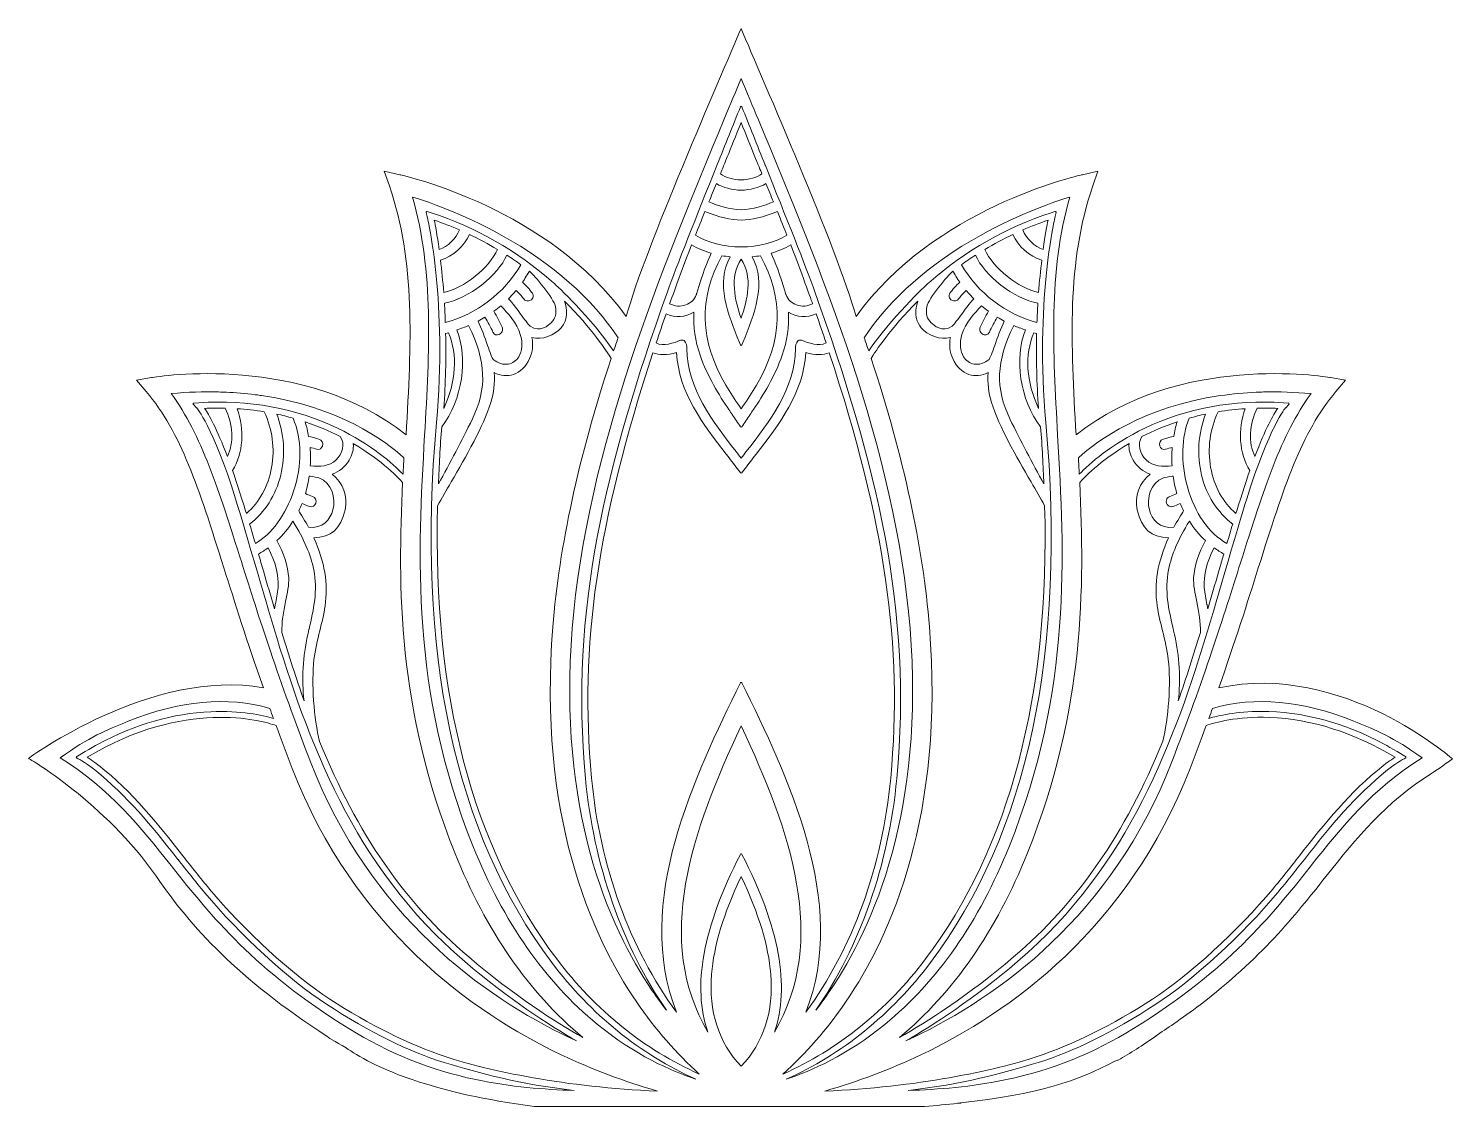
# Model space of a CAD drawing. Header units: millimetres. Extents: x -412 to 1523, y -375 to -73.
# Drawn here: x -412.4 to -112.4, y -362.3 to -135 of the extents above; entities that cross this region are included whole.
import ezdxf

# ---------------------------------------------------------------- set-up
doc = ezdxf.new("R2010")
doc.units = ezdxf.units.MM
doc.header["$MEASUREMENT"] = 0
doc.layers.add('Layer 2', color=7, linetype='Continuous')

msp = doc.modelspace()

# ---------------------------------------------------------------- linework, layer by layer
at = {"layer": 'Layer 2', "lineweight": 0}
for points, knots in [([(-127.17, -279.44), (-136.15, -275.09), (-148.72, -271.15), (-161.67, -274.03), (-158.27, -264.32), (-155.63, -255.96), (-153.36, -248.74), (-147.94, -231.59), (-144.37, -220.26), (-137.01, -211.58), (-137.01, -211.58), (-134.97, -209.18), (-134.97, -209.18), (-134.97, -209.18), (-138.13, -208.63), (-138.13, -208.63), (-139.47, -208.39), (-170.03, -203.43), (-191.75, -220.72), (-192.85, -201.44), (-193.75, -184.17), (-188.22, -168.23), (-188.22, -168.23), (-187.15, -165.15), (-187.15, -165.15), (-187.15, -165.15), (-190.41, -165.87), (-190.41, -165.87), (-191.72, -166.15), (-221.72, -172.96), (-238.11, -195.76), (-242.02, -181.59), (-257.88, -145.62), (-262.32, -135.04), (-266.76, -145.62), (-282.61, -181.59), (-286.52, -195.76), (-302.92, -172.96), (-332.92, -166.15), (-334.22, -165.87), (-334.22, -165.87), (-337.48, -165.15), (-337.48, -165.15), (-337.48, -165.15), (-336.41, -168.23), (-336.41, -168.23), (-330.89, -184.17), (-331.78, -201.44), (-332.89, -220.72), (-354.6, -203.43), (-385.16, -208.39), (-386.51, -208.63), (-386.51, -208.63), (-389.66, -209.18), (-389.66, -209.18), (-389.66, -209.18), (-387.62, -211.58), (-387.62, -211.58), (-380.27, -220.26), (-376.69, -231.59), (-371.28, -248.74), (-369, -255.96), (-366.37, -264.32), (-362.96, -274.03), (-386.41, -269.72), (-412.45, -288.88), (-412.45, -288.88), (-412.45, -288.88), (-396.31, -298.2), (-385.5, -313.81), (-378.19, -324.38), (-368.45, -335.25), (-349.53, -347.47), (-349.78, -347.46), (-347.83, -348.6), (-345.52, -349.89), (-343.28, -351.52), (-338.58, -354.35), (-330.08, -357.1), (-324.44, -358.92), (-316.53, -360.86), (-305.86, -362.26), (-305.86, -362.26), (-223.7, -362.26), (-223.7, -362.26), (-221.22, -362.05), (-218.89, -361.82), (-216.7, -361.58), (-216.46, -361.56), (-216.22, -361.55), (-215.99, -361.53), (-216.02, -361.52), (-216.04, -361.52), (-216.07, -361.51), (-199.85, -359.65), (-191.22, -356.88), (-183.6, -352.7), (-183.27, -352.58), (-183.02, -352.5), (-182.89, -352.46), (-180.39, -351.03), (-177.78, -349.38), (-174.94, -347.46), (-175, -347.47), (-175.05, -347.47), (-175.1, -347.47), (-173.73, -346.59), (-172.42, -345.71), (-171.15, -344.83), (-169.39, -343.59), (-167.55, -342.25), (-165.6, -340.81), (-152.89, -331.11), (-145.67, -322.03), (-139.13, -313.81), (-132.52, -305.5), (-126.74, -298.24), (-116.65, -291.91), (-116.55, -291.91), (-112.45, -288.98), (-112.45, -288.98), (-112.45, -288.98), (-118.37, -283.87), (-127.17, -279.44)], [0, 0, 0, 0, 1, 1, 1, 2, 2, 2, 3, 3, 3, 4, 4, 4, 5, 5, 5, 6, 6, 6, 7, 7, 7, 8, 8, 8, 9, 9, 9, 10, 10, 10, 11, 11, 11, 12, 12, 12, 13, 13, 13, 14, 14, 14, 15, 15, 15, 16, 16, 16, 17, 17, 17, 18, 18, 18, 19, 19, 19, 20, 20, 20, 21, 21, 21, 22, 22, 22, 23, 23, 23, 24, 24, 24, 25, 25, 25, 26, 26, 26, 27, 27, 27, 28, 28, 28, 29, 29, 29, 30, 30, 30, 31, 31, 31, 32, 32, 32, 33, 33, 33, 34, 34, 34, 35, 35, 35, 36, 36, 36, 37, 37, 37, 38, 38, 38, 39, 39, 39, 40, 40, 40, 41, 41, 41, 41]), ([(-258.62, -154.29), (-258.62, -154.29), (-258.67, -154.31), (-258.67, -154.31), (-245.79, -185.17), (-229.76, -223.58), (-226.73, -261.5), (-223.68, -299.66), (-234.22, -324.1), (-243.6, -337.88), (-244.55, -339.27), (-245.54, -340.64), (-246.57, -341.97), (-237.36, -328.77), (-231.18, -311.1), (-229.52, -293.13), (-226.21, -257.39), (-233.67, -227.38), (-246.77, -190.54), (-248.6, -185.38), (-252.98, -174.48), (-257.21, -163.93), (-257.21, -163.93), (-257.24, -163.84), (-257.24, -163.84), (-258.9, -159.71), (-260.61, -155.44), (-262.15, -151.57), (-262.17, -151.51), (-262.23, -151.47), (-262.31, -151.47), (-262.38, -151.47), (-262.45, -151.51), (-262.47, -151.57), (-263.99, -155.41), (-265.69, -159.63), (-267.33, -163.72), (-267.33, -163.72), (-267.41, -163.92), (-267.41, -163.92), (-271.64, -174.47), (-276.01, -185.39), (-277.85, -190.54), (-290.95, -227.38), (-298.41, -257.39), (-295.1, -293.13), (-293.44, -311.11), (-287.25, -328.77), (-278.04, -341.97), (-279.07, -340.64), (-280.07, -339.27), (-281.02, -337.88), (-290.39, -324.1), (-300.94, -299.66), (-297.89, -261.5), (-294.86, -223.58), (-278.83, -185.17), (-265.95, -154.31), (-264.58, -151.02), (-263.43, -148.26), (-262.31, -145.55), (-261.12, -148.42), (-259.86, -151.45), (-258.67, -154.31), (-258.67, -154.31), (-258.62, -154.29), (-258.62, -154.29), (-258.62, -154.29), (-258.62, -154.29), (-258.62, -154.29)], [0, 0, 0, 0, 1, 1, 1, 2, 2, 2, 3, 3, 3, 4, 4, 4, 5, 5, 5, 6, 6, 6, 7, 7, 7, 8, 8, 8, 9, 9, 9, 10, 10, 10, 11, 11, 11, 12, 12, 12, 13, 13, 13, 14, 14, 14, 15, 15, 15, 16, 16, 16, 17, 17, 17, 18, 18, 18, 19, 19, 19, 20, 20, 20, 21, 21, 21, 22, 22, 22, 23, 23, 23, 23]), ([(-266.69, -165.7), (-266.41, -165.03), (-264.53, -160.44), (-262.31, -154.88), (-260.25, -160.04), (-258.45, -164.42), (-257.93, -165.7), (-259.09, -166.47), (-260.69, -166.93), (-262.31, -166.95), (-263.93, -166.93), (-265.52, -166.47), (-266.69, -165.7)], [0, 0, 0, 0, 1, 1, 1, 2, 2, 2, 3, 3, 3, 4, 4, 4, 4]), ([(-269.12, -171.61), (-268.59, -170.32), (-268.06, -169.03), (-267.53, -167.75), (-266.19, -168.56), (-264.15, -169.09), (-262.31, -169.12), (-260.46, -169.09), (-258.42, -168.56), (-257.08, -167.75), (-256.55, -169.03), (-256.02, -170.32), (-255.5, -171.61), (-257.39, -172.36), (-259.87, -173.21), (-262.31, -173.25), (-264.74, -173.21), (-267.22, -172.36), (-269.12, -171.61)], [0, 0, 0, 0, 1, 1, 1, 2, 2, 2, 3, 3, 3, 4, 4, 4, 5, 5, 5, 6, 6, 6, 6]), ([(-318.81, -307.35), (-332.05, -274.27), (-330.42, -245.85), (-328.99, -220.77), (-327.97, -203.05), (-327.02, -186.31), (-331.56, -170.57), (-328.64, -171.45), (-321.16, -173.95), (-312.74, -178.65), (-301.98, -184.64), (-293.74, -191.9), (-288.24, -200.23), (-288.52, -201.06), (-288.85, -202.04), (-289.18, -203.01), (-293.81, -196.14), (-301.22, -189.16), (-301.85, -188.64), (-301.86, -188.64), (-301.86, -188.63), (-301.86, -188.63), (-309.58, -181.84), (-318.25, -176.89), (-327.63, -173.9), (-327.63, -173.9), (-328.42, -173.65), (-328.42, -173.65), (-328.48, -173.63), (-328.55, -173.64), (-328.59, -173.69), (-328.64, -173.73), (-328.66, -173.79), (-328.64, -173.86), (-328.64, -173.86), (-328.45, -174.65), (-328.45, -174.65), (-328.28, -175.38), (-324.21, -192.95), (-326.5, -218.11), (-330.88, -266.36), (-322.71, -304.64), (-302.19, -331.91), (-293.98, -342.83), (-283.5, -351.31), (-271.83, -356.49), (-277.09, -354.76), (-284.7, -351.4), (-292.59, -344.94), (-303.61, -335.93), (-312.43, -323.28), (-318.81, -307.35)], [0, 0, 0, 0, 1, 1, 1, 2, 2, 2, 3, 3, 3, 4, 4, 4, 5, 5, 5, 6, 6, 6, 7, 7, 7, 8, 8, 8, 9, 9, 9, 10, 10, 10, 11, 11, 11, 12, 12, 12, 13, 13, 13, 14, 14, 14, 15, 15, 15, 16, 16, 16, 17, 17, 17, 17]), ([(-222.42, -331.91), (-201.91, -304.64), (-193.73, -266.36), (-198.12, -218.11), (-200.4, -193.01), (-196.34, -175.38), (-196.16, -174.65), (-196.16, -174.65), (-195.97, -173.86), (-195.97, -173.86), (-195.96, -173.8), (-195.98, -173.73), (-196.02, -173.69), (-196.06, -173.66), (-196.1, -173.64), (-196.14, -173.64), (-196.16, -173.64), (-196.18, -173.64), (-196.2, -173.65), (-196.2, -173.65), (-196.99, -173.9), (-196.99, -173.9), (-206.37, -176.89), (-215.04, -181.84), (-222.75, -188.63), (-222.76, -188.63), (-222.76, -188.64), (-222.76, -188.64), (-223.38, -189.15), (-230.89, -196.26), (-235.44, -203.01), (-235.76, -202.05), (-236.08, -201.1), (-236.38, -200.23), (-230.88, -191.9), (-222.64, -184.64), (-211.87, -178.65), (-203.45, -173.95), (-195.97, -171.45), (-193.06, -170.57), (-197.6, -186.31), (-196.64, -203.05), (-195.63, -220.78), (-194.2, -245.85), (-192.57, -274.27), (-205.81, -307.35), (-212.18, -323.28), (-221, -335.93), (-232.03, -344.94), (-239.92, -351.4), (-247.52, -354.76), (-252.79, -356.49), (-241.12, -351.31), (-230.64, -342.83), (-222.42, -331.91)], [0, 0, 0, 0, 1, 1, 1, 2, 2, 2, 3, 3, 3, 4, 4, 4, 5, 5, 5, 6, 6, 6, 7, 7, 7, 8, 8, 8, 9, 9, 9, 10, 10, 10, 11, 11, 11, 12, 12, 12, 13, 13, 13, 14, 14, 14, 15, 15, 15, 16, 16, 16, 17, 17, 17, 18, 18, 18, 18]), ([(-271.95, -178.61), (-271.36, -177.13), (-270.71, -175.51), (-269.95, -173.64), (-266.91, -174.83), (-264.48, -175.39), (-262.31, -175.41), (-260.13, -175.39), (-257.7, -174.83), (-254.67, -173.64), (-253.91, -175.51), (-253.26, -177.13), (-252.67, -178.61), (-255.25, -180.17), (-258.67, -181.05), (-262.31, -181.08), (-265.95, -181.05), (-269.37, -180.17), (-271.95, -178.61)], [0, 0, 0, 0, 1, 1, 1, 2, 2, 2, 3, 3, 3, 4, 4, 4, 5, 5, 5, 6, 6, 6, 6]), ([(-321.63, -177.51), (-322.4, -179.37), (-324.12, -181.01), (-325.93, -181.61), (-326.35, -178.64), (-326.75, -176.51), (-326.96, -175.45), (-325.21, -176.04), (-323.47, -176.71), (-321.63, -177.51)], [0, 0, 0, 0, 1, 1, 1, 2, 2, 2, 3, 3, 3, 3]), ([(-202.99, -177.51), (-201.15, -176.71), (-199.4, -176.04), (-197.65, -175.45), (-197.87, -176.51), (-198.27, -178.64), (-198.68, -181.61), (-200.5, -181.01), (-202.22, -179.37), (-202.99, -177.51)], [0, 0, 0, 0, 1, 1, 1, 2, 2, 2, 3, 3, 3, 3]), ([(-324.97, -190.7), (-325.15, -188.37), (-325.37, -186.06), (-325.64, -183.84), (-323.05, -183.07), (-320.61, -180.91), (-319.55, -178.45), (-317.57, -179.39), (-315.58, -180.45), (-313.65, -181.6), (-315.35, -185.5), (-320.72, -189.81), (-324.97, -190.7)], [0, 0, 0, 0, 1, 1, 1, 2, 2, 2, 3, 3, 3, 4, 4, 4, 4]), ([(-210.97, -181.6), (-209.04, -180.45), (-207.05, -179.39), (-205.06, -178.45), (-204.01, -180.91), (-201.57, -183.07), (-198.97, -183.84), (-199.24, -186.06), (-199.47, -188.37), (-199.64, -190.7), (-203.9, -189.81), (-209.27, -185.5), (-210.97, -181.6)], [0, 0, 0, 0, 1, 1, 1, 2, 2, 2, 3, 3, 3, 4, 4, 4, 4]), ([(-324.63, -196.99), (-324.67, -195.65), (-324.74, -194.3), (-324.82, -192.96), (-322.35, -192.45), (-319.5, -191.06), (-317.02, -189.13), (-314.53, -187.21), (-312.59, -184.91), (-311.68, -182.81), (-310.67, -183.46), (-309.67, -184.14), (-308.69, -184.83), (-312.17, -190.79), (-318.12, -195.33), (-324.63, -196.99)], [0, 0, 0, 0, 1, 1, 1, 2, 2, 2, 3, 3, 3, 4, 4, 4, 5, 5, 5, 5]), ([(-271.65, -190.85), (-271.65, -190.85), (-271.68, -190.93), (-271.68, -190.93), (-271.72, -191.07), (-271.75, -191.17), (-271.76, -191.19), (-272.15, -192.19), (-272.95, -192.95), (-273.99, -193.32), (-275.08, -193.7), (-276.34, -193.61), (-277.37, -193.07), (-276.9, -191.76), (-274.17, -184.27), (-272.76, -180.67), (-271.51, -181.39), (-270.11, -181.97), (-268.6, -182.41), (-269.45, -184.08), (-270.48, -186.92), (-271.65, -190.85)], [0, 0, 0, 0, 1, 1, 1, 2, 2, 2, 3, 3, 3, 4, 4, 4, 5, 5, 5, 6, 6, 6, 7, 7, 7, 7]), ([(-262.31, -201.84), (-262.23, -201.84), (-262.17, -201.8), (-262.15, -201.74), (-262.15, -201.74), (-261.93, -201.21), (-261.93, -201.21), (-259.56, -195.33), (-256.87, -188.66), (-260, -183.18), (-259.38, -183.11), (-258.8, -183.03), (-258.25, -182.93), (-253.29, -192.1), (-253.56, -200.77), (-259.07, -210.21), (-259.95, -211.73), (-260.97, -213.23), (-261.96, -214.68), (-261.96, -214.68), (-262.31, -215.19), (-262.31, -215.19), (-262.31, -215.19), (-262.65, -214.68), (-262.65, -214.68), (-263.64, -213.23), (-264.66, -211.73), (-265.55, -210.21), (-271.06, -200.77), (-271.32, -192.1), (-266.37, -182.93), (-265.81, -183.03), (-265.24, -183.11), (-264.62, -183.18), (-267.75, -188.66), (-265.06, -195.33), (-262.68, -201.22), (-262.68, -201.22), (-262.47, -201.74), (-262.47, -201.74), (-262.45, -201.8), (-262.38, -201.84), (-262.31, -201.84)], [0, 0, 0, 0, 1, 1, 1, 2, 2, 2, 3, 3, 3, 4, 4, 4, 5, 5, 5, 6, 6, 6, 7, 7, 7, 8, 8, 8, 9, 9, 9, 10, 10, 10, 11, 11, 11, 12, 12, 12, 13, 13, 13, 14, 14, 14, 14]), ([(-250.63, -193.32), (-251.67, -192.95), (-252.46, -192.19), (-252.86, -191.19), (-252.87, -191.17), (-252.9, -191.07), (-252.94, -190.93), (-252.94, -190.93), (-252.96, -190.85), (-252.96, -190.85), (-254.14, -186.92), (-255.17, -184.08), (-256.02, -182.41), (-254.5, -181.97), (-253.1, -181.39), (-251.86, -180.67), (-250.45, -184.25), (-247.72, -191.75), (-247.25, -193.07), (-248.28, -193.61), (-249.54, -193.7), (-250.63, -193.32)], [0, 0, 0, 0, 1, 1, 1, 2, 2, 2, 3, 3, 3, 4, 4, 4, 5, 5, 5, 6, 6, 6, 7, 7, 7, 7]), ([(-199.8, -192.96), (-199.88, -194.31), (-199.94, -195.67), (-199.99, -196.99), (-206.5, -195.33), (-212.45, -190.79), (-215.92, -184.83), (-214.95, -184.14), (-213.95, -183.46), (-212.93, -182.81), (-212.02, -184.91), (-210.08, -187.21), (-207.6, -189.13), (-205.11, -191.06), (-202.27, -192.45), (-199.8, -192.96)], [0, 0, 0, 0, 1, 1, 1, 2, 2, 2, 3, 3, 3, 4, 4, 4, 5, 5, 5, 5]), ([(-262.31, -183.66), (-259.82, -187.47), (-260.98, -192.28), (-262.31, -196.1), (-263.64, -192.29), (-264.8, -187.47), (-262.31, -183.66)], [0, 0, 0, 0, 1, 1, 1, 2, 2, 2, 2]), ([(-306.68, -192.34), (-306.42, -192.19), (-306.21, -191.9), (-306.15, -191.59), (-306.09, -191.31), (-306.14, -191.05), (-306.29, -190.84), (-306.88, -190.03), (-307.56, -189.27), (-308.35, -188.5), (-307.91, -187.85), (-307.19, -186.67), (-306.9, -186.16), (-305.84, -187.14), (-301.77, -191.9), (-301.41, -193.7), (-301.15, -195.06), (-301.48, -196.29), (-302.33, -197.07), (-302.89, -197.6), (-304.62, -199.19), (-306.76, -197.79), (-306.94, -197.68), (-307.69, -196.68), (-308.42, -195.7), (-309.34, -194.46), (-310.49, -192.92), (-311.32, -192.02), (-310.81, -191.51), (-310.28, -190.92), (-309.71, -190.24), (-309.08, -190.87), (-308.6, -191.42), (-308.19, -191.97), (-307.82, -192.48), (-307.2, -192.63), (-306.68, -192.34)], [0, 0, 0, 0, 1, 1, 1, 2, 2, 2, 3, 3, 3, 4, 4, 4, 5, 5, 5, 6, 6, 6, 7, 7, 7, 8, 8, 8, 9, 9, 9, 10, 10, 10, 11, 11, 11, 12, 12, 12, 12]), ([(-218.33, -190.84), (-218.48, -191.05), (-218.53, -191.31), (-218.47, -191.59), (-218.4, -191.9), (-218.2, -192.19), (-217.93, -192.34), (-217.42, -192.63), (-216.8, -192.48), (-216.42, -191.97), (-216.02, -191.42), (-215.54, -190.87), (-214.91, -190.24), (-214.34, -190.92), (-213.81, -191.51), (-213.3, -192.02), (-214.13, -192.92), (-215.28, -194.46), (-216.2, -195.71), (-216.93, -196.68), (-217.68, -197.68), (-217.85, -197.79), (-220, -199.19), (-221.72, -197.6), (-222.29, -197.07), (-223.14, -196.29), (-223.47, -195.06), (-223.2, -193.7), (-222.85, -191.9), (-218.78, -187.14), (-217.71, -186.16), (-217.43, -186.67), (-216.71, -187.85), (-216.26, -188.5), (-217.06, -189.27), (-217.74, -190.04), (-218.33, -190.84)], [0, 0, 0, 0, 1, 1, 1, 2, 2, 2, 3, 3, 3, 4, 4, 4, 5, 5, 5, 6, 6, 6, 7, 7, 7, 8, 8, 8, 9, 9, 9, 10, 10, 10, 11, 11, 11, 12, 12, 12, 12]), ([(-301.16, -331.16), (-318.91, -307.56), (-327.36, -275.42), (-326.25, -235.63), (-325.39, -234.07), (-324.42, -232.4), (-323.39, -230.62), (-320.25, -225.2), (-316.69, -219.07), (-315.06, -213.86), (-314.42, -211.82), (-314.18, -209.76), (-314.34, -207.57), (-312.95, -208.26), (-311.56, -208.4), (-310.3, -207.98), (-308.86, -207.5), (-307.61, -206.27), (-306.88, -204.61), (-306.25, -203.21), (-306.09, -201.71), (-306.38, -200.15), (-304.29, -200.84), (-301.54, -199.68), (-300.25, -198.15), (-298.71, -196.3), (-298.97, -194.12), (-299.52, -192.55), (-293.79, -198.21), (-290.57, -203.15), (-289.7, -204.57), (-296.6, -225.63), (-300.62, -244.15), (-301.98, -261.19), (-305.13, -300.62), (-294.1, -325.97), (-284.3, -340.29), (-280.38, -346.01), (-275.94, -351.1), (-271.12, -355.41), (-282.66, -350.33), (-293.04, -341.95), (-301.16, -331.16)], [0, 0, 0, 0, 1, 1, 1, 2, 2, 2, 3, 3, 3, 4, 4, 4, 5, 5, 5, 6, 6, 6, 7, 7, 7, 8, 8, 8, 9, 9, 9, 10, 10, 10, 11, 11, 11, 12, 12, 12, 13, 13, 13, 14, 14, 14, 14]), ([(-316.28, -195.89), (-315.64, -196.93), (-315.08, -197.99), (-314.61, -199.04), (-314.34, -199.65), (-313.76, -199.72), (-313.31, -199.52), (-313.03, -199.4), (-312.8, -199.17), (-312.68, -198.91), (-312.54, -198.61), (-312.53, -198.28), (-312.67, -197.98), (-313.17, -196.85), (-313.76, -195.73), (-314.43, -194.65), (-313.87, -194.25), (-313.38, -193.87), (-312.95, -193.5), (-311.51, -195.01), (-309.56, -197.06), (-308.83, -199.53), (-308.28, -201.37), (-308.4, -202.96), (-309.17, -204.26), (-309.64, -205.05), (-310.47, -205.62), (-311.38, -205.78), (-312.42, -205.97), (-313.51, -205.63), (-314.54, -204.81), (-314.72, -204.67), (-315.25, -203.17), (-315.73, -201.84), (-315.73, -201.84), (-315.73, -201.84), (-315.73, -201.84), (-316.31, -200.2), (-317.04, -198.15), (-317.73, -196.72), (-317.28, -196.48), (-316.82, -196.22), (-316.28, -195.89)], [0, 0, 0, 0, 1, 1, 1, 2, 2, 2, 3, 3, 3, 4, 4, 4, 5, 5, 5, 6, 6, 6, 7, 7, 7, 8, 8, 8, 9, 9, 9, 10, 10, 10, 11, 11, 11, 12, 12, 12, 13, 13, 13, 14, 14, 14, 14]), ([(-270.97, -203.89), (-269.43, -208.36), (-266.92, -212.37), (-264.9, -215.37), (-264.65, -215.73), (-264.41, -216.09), (-264.16, -216.44), (-264.16, -216.44), (-264.11, -216.52), (-264.11, -216.52), (-263.56, -217.33), (-262.99, -218.16), (-262.46, -219), (-262.39, -219.09), (-262.22, -219.09), (-262.16, -219), (-261.63, -218.17), (-261.05, -217.33), (-260.5, -216.52), (-260.5, -216.52), (-260.48, -216.48), (-260.48, -216.48), (-260.22, -216.11), (-259.97, -215.74), (-259.72, -215.37), (-257.7, -212.37), (-255.19, -208.36), (-253.65, -203.89), (-252.63, -200.93), (-252.19, -197.88), (-252.35, -194.82), (-250.6, -195.96), (-248.43, -196.08), (-246.52, -195.16), (-245.79, -197.27), (-245.08, -199.34), (-244.42, -201.33), (-245.87, -202.17), (-248.18, -201.3), (-249.56, -200.77), (-249.84, -200.67), (-250.09, -200.69), (-250.3, -200.83), (-250.82, -201.18), (-250.88, -202.19), (-250.88, -202.5), (-251.01, -211.08), (-256.21, -217.76), (-261.24, -224.22), (-261.6, -224.67), (-261.95, -225.13), (-262.31, -225.59), (-262.66, -225.14), (-263.01, -224.69), (-263.35, -224.24), (-263.35, -224.24), (-263.37, -224.22), (-263.37, -224.22), (-268.41, -217.76), (-273.61, -211.08), (-273.74, -202.5), (-273.74, -202.19), (-273.79, -201.19), (-274.32, -200.83), (-274.44, -200.75), (-274.57, -200.71), (-274.72, -200.71), (-274.82, -200.71), (-274.94, -200.73), (-275.06, -200.77), (-276.44, -201.3), (-278.74, -202.17), (-280.2, -201.33), (-279.54, -199.36), (-278.84, -197.29), (-278.1, -195.16), (-276.19, -196.08), (-274.02, -195.96), (-272.27, -194.82), (-272.43, -197.88), (-271.99, -200.93), (-270.97, -203.89)], [0, 0, 0, 0, 1, 1, 1, 2, 2, 2, 3, 3, 3, 4, 4, 4, 5, 5, 5, 6, 6, 6, 7, 7, 7, 8, 8, 8, 9, 9, 9, 10, 10, 10, 11, 11, 11, 12, 12, 12, 13, 13, 13, 14, 14, 14, 15, 15, 15, 16, 16, 16, 17, 17, 17, 18, 18, 18, 19, 19, 19, 20, 20, 20, 21, 21, 21, 22, 22, 22, 23, 23, 23, 24, 24, 24, 25, 25, 25, 26, 26, 26, 27, 27, 27, 27]), ([(-240.32, -340.29), (-230.51, -325.97), (-219.49, -300.62), (-222.64, -261.19), (-224, -244.15), (-228.02, -225.63), (-234.92, -204.57), (-234.05, -203.15), (-230.83, -198.21), (-225.1, -192.55), (-226.05, -195.3), (-225.23, -197.11), (-224.36, -198.15), (-223.08, -199.68), (-220.33, -200.84), (-218.24, -200.15), (-218.53, -201.71), (-218.36, -203.21), (-217.74, -204.61), (-217, -206.27), (-215.75, -207.5), (-214.31, -207.98), (-213.06, -208.4), (-211.66, -208.26), (-210.28, -207.57), (-210.43, -209.76), (-210.2, -211.82), (-209.56, -213.86), (-207.93, -219.07), (-204.37, -225.2), (-201.23, -230.62), (-200.2, -232.39), (-199.23, -234.06), (-198.37, -235.63), (-197.26, -275.42), (-205.7, -307.56), (-223.46, -331.16), (-231.58, -341.95), (-241.96, -350.33), (-253.5, -355.41), (-248.67, -351.1), (-244.24, -346.01), (-240.32, -340.29)], [0, 0, 0, 0, 1, 1, 1, 2, 2, 2, 3, 3, 3, 4, 4, 4, 5, 5, 5, 6, 6, 6, 7, 7, 7, 8, 8, 8, 9, 9, 9, 10, 10, 10, 11, 11, 11, 12, 12, 12, 13, 13, 13, 14, 14, 14, 14]), ([(-215.79, -199.53), (-215.06, -197.06), (-213.11, -195.01), (-211.67, -193.5), (-211.23, -193.87), (-210.74, -194.25), (-210.18, -194.65), (-210.85, -195.73), (-211.45, -196.85), (-211.95, -197.98), (-212.08, -198.28), (-212.08, -198.61), (-211.94, -198.91), (-211.81, -199.17), (-211.58, -199.4), (-211.31, -199.52), (-211.05, -199.64), (-210.76, -199.65), (-210.53, -199.56), (-210.3, -199.47), (-210.12, -199.29), (-210.01, -199.04), (-209.54, -197.99), (-208.98, -196.93), (-208.34, -195.89), (-207.8, -196.22), (-207.33, -196.48), (-206.88, -196.72), (-207.58, -198.15), (-208.3, -200.2), (-208.89, -201.84), (-209.36, -203.17), (-209.9, -204.67), (-210.08, -204.81), (-211.1, -205.63), (-212.19, -205.97), (-213.23, -205.78), (-214.15, -205.62), (-214.97, -205.05), (-215.44, -204.26), (-216.22, -202.96), (-216.34, -201.37), (-215.79, -199.53)], [0, 0, 0, 0, 1, 1, 1, 2, 2, 2, 3, 3, 3, 4, 4, 4, 5, 5, 5, 6, 6, 6, 7, 7, 7, 8, 8, 8, 9, 9, 9, 10, 10, 10, 11, 11, 11, 12, 12, 12, 13, 13, 13, 14, 14, 14, 14]), ([(-322.24, -198.58), (-321.3, -198.28), (-320.47, -197.98), (-319.73, -197.67), (-316.03, -205.16), (-315.8, -210.87), (-318.93, -217.35), (-321.18, -222.01), (-323.68, -226.6), (-326.09, -231.05), (-325.93, -227.38), (-325.73, -223.14), (-325.37, -219.02), (-321.07, -213.29), (-319.72, -204.52), (-322.24, -198.58)], [0, 0, 0, 0, 1, 1, 1, 2, 2, 2, 3, 3, 3, 4, 4, 4, 5, 5, 5, 5]), ([(-204.89, -197.67), (-204.14, -197.98), (-203.32, -198.28), (-202.38, -198.58), (-204.89, -204.52), (-203.55, -213.29), (-199.24, -219.02), (-198.88, -223.14), (-198.68, -227.37), (-198.52, -231.05), (-200.94, -226.61), (-203.43, -222.01), (-205.68, -217.35), (-208.82, -210.87), (-208.59, -205.16), (-204.89, -197.67)], [0, 0, 0, 0, 1, 1, 1, 2, 2, 2, 3, 3, 3, 4, 4, 4, 5, 5, 5, 5]), ([(-324.56, -199.34), (-324.37, -199.31), (-324.13, -199.22), (-323.98, -199.16), (-321.98, -203.87), (-322.33, -209.52), (-324.96, -215.11), (-324.57, -209.73), (-324.44, -204.57), (-324.56, -199.34)], [0, 0, 0, 0, 1, 1, 1, 2, 2, 2, 3, 3, 3, 3]), ([(-199.65, -215.11), (-202.29, -209.52), (-202.64, -203.87), (-200.64, -199.16), (-200.48, -199.22), (-200.24, -199.31), (-200.06, -199.34), (-200.18, -204.57), (-200.04, -209.73), (-199.65, -215.11)], [0, 0, 0, 0, 1, 1, 1, 2, 2, 2, 3, 3, 3, 3]), ([(-262.31, -272.86), (-262.38, -272.86), (-262.44, -272.9), (-262.47, -272.96), (-272.02, -292.52), (-285.09, -319.27), (-275.93, -342.39), (-285.76, -329.04), (-292.1, -311.53), (-293.82, -293.02), (-296.4, -265.14), (-292.65, -239.17), (-280.88, -203.39), (-279.59, -203.93), (-277.92, -203.92), (-275.92, -203.35), (-275.46, -211.82), (-270.37, -218.41), (-265.44, -224.79), (-264.45, -226.08), (-263.42, -227.41), (-262.45, -228.73), (-262.39, -228.81), (-262.23, -228.81), (-262.17, -228.73), (-261.19, -227.4), (-260.16, -226.07), (-259.17, -224.79), (-254.25, -218.41), (-249.15, -211.82), (-248.7, -203.35), (-246.7, -203.92), (-245.03, -203.93), (-243.74, -203.39), (-231.97, -239.17), (-228.22, -265.14), (-230.8, -293.02), (-232.51, -311.53), (-238.86, -329.04), (-248.69, -342.39), (-239.53, -319.27), (-252.59, -292.52), (-262.15, -272.96), (-262.18, -272.9), (-262.24, -272.86), (-262.31, -272.86)], [0, 0, 0, 0, 1, 1, 1, 2, 2, 2, 3, 3, 3, 4, 4, 4, 5, 5, 5, 6, 6, 6, 7, 7, 7, 8, 8, 8, 9, 9, 9, 10, 10, 10, 11, 11, 11, 12, 12, 12, 13, 13, 13, 14, 14, 14, 15, 15, 15, 15]), ([(-372.43, -211.65), (-371.87, -211.67), (-371.31, -211.69), (-370.76, -211.72), (-368.82, -211.81), (-366.78, -211.97), (-364.66, -212.23), (-364.62, -212.24), (-364.58, -212.24), (-364.53, -212.25), (-364.13, -212.3), (-363.73, -212.35), (-363.33, -212.41), (-347.13, -214.76), (-337.42, -221.85), (-333.36, -225.51), (-333.42, -226.6), (-333.48, -227.77), (-333.54, -228.97), (-335.69, -226.78), (-340.26, -222.7), (-347.33, -219.3), (-356.19, -215.05), (-366.03, -213.24), (-376.59, -213.92), (-376.59, -213.92), (-377.57, -213.99), (-377.57, -213.99), (-377.63, -213.99), (-377.69, -214.04), (-377.72, -214.1), (-377.74, -214.16), (-377.73, -214.23), (-377.68, -214.28), (-377.68, -214.28), (-377.02, -214.98), (-377.02, -214.98), (-376.99, -215.02), (-373.63, -218.78), (-368.82, -234.18), (-367.14, -239.56), (-360.88, -261), (-360.85, -261.11), (-360.85, -261.13), (-360.84, -261.15), (-360.83, -261.16), (-353.7, -284.78), (-344.12, -311.65), (-320.55, -331.69), (-311.24, -339.62), (-302.77, -345.09), (-297.03, -348.4), (-297.53, -348.17), (-298.03, -347.94), (-298.53, -347.7), (-316.44, -339.16), (-340.45, -322.14), (-353.05, -289.59), (-359.69, -272.43), (-364.03, -258.68), (-367.52, -247.64), (-367.52, -247.64), (-367.52, -247.63), (-367.52, -247.63), (-372.43, -232.06), (-375.98, -220.8), (-382.36, -212), (-378.89, -211.68), (-375.6, -211.58), (-372.5, -211.65), (-372.48, -211.65), (-372.46, -211.65), (-372.43, -211.65)], [0, 0, 0, 0, 1, 1, 1, 2, 2, 2, 3, 3, 3, 4, 4, 4, 5, 5, 5, 6, 6, 6, 7, 7, 7, 8, 8, 8, 9, 9, 9, 10, 10, 10, 11, 11, 11, 12, 12, 12, 13, 13, 13, 14, 14, 14, 15, 15, 15, 16, 16, 16, 17, 17, 17, 18, 18, 18, 19, 19, 19, 20, 20, 20, 21, 21, 21, 22, 22, 22, 23, 23, 23, 24, 24, 24, 24]), ([(-153.78, -211.71), (-153.28, -211.69), (-152.77, -211.67), (-152.25, -211.66), (-152.19, -211.65), (-152.12, -211.65), (-152.06, -211.65), (-148.98, -211.58), (-145.71, -211.69), (-142.25, -212), (-148.63, -220.8), (-152.19, -232.07), (-157.1, -247.64), (-157.1, -247.64), (-157.05, -247.65), (-157.05, -247.65), (-157.05, -247.65), (-157.1, -247.64), (-157.1, -247.64), (-160.59, -258.68), (-164.92, -272.43), (-171.57, -289.59), (-184.17, -322.14), (-208.17, -339.16), (-226.09, -347.7), (-226.59, -347.94), (-227.08, -348.17), (-227.59, -348.4), (-221.85, -345.09), (-213.38, -339.62), (-204.06, -331.69), (-180.5, -311.65), (-170.92, -284.78), (-163.79, -261.17), (-163.78, -261.16), (-163.77, -261.14), (-163.77, -261.12), (-163.74, -261.01), (-157.47, -239.53), (-155.8, -234.18), (-150.99, -218.8), (-147.63, -215.02), (-147.59, -214.98), (-147.59, -214.98), (-146.94, -214.28), (-146.94, -214.28), (-146.89, -214.23), (-146.87, -214.16), (-146.9, -214.1), (-146.92, -214.04), (-146.98, -213.99), (-147.05, -213.99), (-147.05, -213.99), (-148.03, -213.92), (-148.03, -213.92), (-158.59, -213.24), (-168.43, -215.05), (-177.29, -219.3), (-184.36, -222.7), (-188.93, -226.78), (-191.07, -228.96), (-191.13, -227.77), (-191.19, -226.6), (-191.25, -225.51), (-187.21, -221.85), (-177.53, -214.79), (-161.4, -212.43), (-158.74, -212.05), (-156.17, -211.82), (-153.78, -211.71)], [0, 0, 0, 0, 1, 1, 1, 2, 2, 2, 3, 3, 3, 4, 4, 4, 5, 5, 5, 6, 6, 6, 7, 7, 7, 8, 8, 8, 9, 9, 9, 10, 10, 10, 11, 11, 11, 12, 12, 12, 13, 13, 13, 14, 14, 14, 15, 15, 15, 16, 16, 16, 17, 17, 17, 18, 18, 18, 19, 19, 19, 20, 20, 20, 21, 21, 21, 22, 22, 22, 23, 23, 23, 23]), ([(-370.52, -225.28), (-372.77, -219.36), (-374.48, -216.39), (-375.33, -215.12), (-373.92, -215.05), (-372.51, -215.04), (-371.02, -215.07), (-369.35, -218.42), (-369.16, -222.32), (-370.52, -225.28)], [0, 0, 0, 0, 1, 1, 1, 2, 2, 2, 3, 3, 3, 3]), ([(-361.22, -227.58), (-361.92, -231.51), (-363.8, -234.94), (-366.53, -237.25), (-367.04, -235.62), (-368.71, -230.35), (-369.45, -228.21), (-367.23, -224.56), (-366.87, -219.58), (-368.5, -215.18), (-366.61, -215.3), (-364.74, -215.51), (-362.77, -215.84), (-361.07, -219.46), (-360.52, -223.63), (-361.22, -227.58)], [0, 0, 0, 0, 1, 1, 1, 2, 2, 2, 3, 3, 3, 4, 4, 4, 5, 5, 5, 5]), ([(-161.84, -215.84), (-159.88, -215.51), (-158.01, -215.3), (-156.12, -215.18), (-157.75, -219.58), (-157.39, -224.56), (-155.17, -228.21), (-155.9, -230.35), (-157.58, -235.62), (-158.08, -237.25), (-160.82, -234.94), (-162.7, -231.51), (-163.4, -227.58), (-164.1, -223.63), (-163.55, -219.46), (-161.84, -215.84)], [0, 0, 0, 0, 1, 1, 1, 2, 2, 2, 3, 3, 3, 4, 4, 4, 5, 5, 5, 5]), ([(-153.59, -215.07), (-152.11, -215.04), (-150.7, -215.05), (-149.28, -215.12), (-150.13, -216.39), (-151.85, -219.36), (-154.1, -225.28), (-155.46, -222.32), (-155.27, -218.42), (-153.59, -215.07)], [0, 0, 0, 0, 1, 1, 1, 2, 2, 2, 3, 3, 3, 3]), ([(-356.58, -232.53), (-358.25, -237.57), (-361.26, -241.69), (-364.65, -243.57), (-365.05, -242.22), (-365.45, -240.86), (-365.85, -239.51), (-362.66, -237.06), (-360.33, -233.39), (-359.3, -229.16), (-358.28, -224.96), (-358.58, -220.4), (-360.16, -216.31), (-359.03, -216.56), (-357.9, -216.84), (-356.7, -217.17), (-354.84, -221.56), (-354.79, -227.15), (-356.58, -232.53)], [0, 0, 0, 0, 1, 1, 1, 2, 2, 2, 3, 3, 3, 4, 4, 4, 5, 5, 5, 6, 6, 6, 6]), ([(-347.61, -225.94), (-349.15, -227.43), (-351.07, -227.4), (-353.08, -227.21), (-353.01, -225.95), (-353.02, -224.65), (-353.13, -223.36), (-352.77, -223.44), (-352.09, -223.6), (-351.67, -223.72), (-351.09, -223.9), (-350.67, -223.5), (-350.53, -223.05), (-350.35, -222.5), (-350.55, -221.81), (-351.26, -221.58), (-351.76, -221.41), (-353, -221.12), (-353.42, -221.03), (-353.6, -219.99), (-353.85, -218.96), (-354.17, -217.94), (-351.6, -218.8), (-349.1, -219.84), (-346.75, -221.04), (-345.65, -222.61), (-346.38, -224.74), (-347.61, -225.94)], [0, 0, 0, 0, 1, 1, 1, 2, 2, 2, 3, 3, 3, 4, 4, 4, 5, 5, 5, 6, 6, 6, 7, 7, 7, 8, 8, 8, 9, 9, 9, 9]), ([(-171.19, -221.03), (-171.61, -221.12), (-172.85, -221.41), (-173.35, -221.58), (-174.07, -221.81), (-174.26, -222.5), (-174.09, -223.05), (-173.95, -223.5), (-173.53, -223.9), (-172.94, -223.72), (-172.53, -223.6), (-171.85, -223.44), (-171.48, -223.36), (-171.59, -224.66), (-171.61, -225.95), (-171.53, -227.21), (-173.54, -227.4), (-175.47, -227.43), (-177.01, -225.94), (-178.24, -224.74), (-178.96, -222.61), (-177.87, -221.04), (-175.52, -219.84), (-173.02, -218.8), (-170.45, -217.94), (-170.76, -218.96), (-171.01, -219.99), (-171.19, -221.03)], [0, 0, 0, 0, 1, 1, 1, 2, 2, 2, 3, 3, 3, 4, 4, 4, 5, 5, 5, 6, 6, 6, 7, 7, 7, 8, 8, 8, 9, 9, 9, 9]), ([(-167.91, -217.17), (-166.72, -216.84), (-165.59, -216.56), (-164.45, -216.31), (-166.03, -220.4), (-166.34, -224.96), (-165.32, -229.16), (-164.29, -233.39), (-161.96, -237.06), (-158.76, -239.51), (-159.17, -240.86), (-159.57, -242.23), (-159.97, -243.57), (-163.76, -241.48), (-166.8, -237.15), (-168.3, -231.67), (-169.72, -226.5), (-169.57, -221.08), (-167.91, -217.17)], [0, 0, 0, 0, 1, 1, 1, 2, 2, 2, 3, 3, 3, 4, 4, 4, 5, 5, 5, 6, 6, 6, 6]), ([(-319.71, -330.74), (-333.16, -319.29), (-343.15, -304.86), (-351.12, -285.31), (-352.34, -280.53), (-352.85, -272.95), (-352.3, -268.06), (-352.07, -266), (-351.56, -263.96), (-351.07, -261.98), (-350.65, -260.28), (-350.22, -258.53), (-349.96, -256.76), (-349.27, -252.1), (-350.04, -247.41), (-352.33, -242.4), (-348.71, -242.34), (-346.61, -240.47), (-345.74, -236.53), (-345.1, -233.66), (-346.15, -230.77), (-348.48, -228.98), (-346.95, -228.44), (-345.77, -227.48), (-344.89, -226.05), (-344.22, -224.95), (-343.92, -223.74), (-344.02, -222.54), (-337.78, -226.2), (-334.3, -229.98), (-333.63, -230.74), (-334.66, -252.63), (-334.75, -278.53), (-322.63, -308.81), (-316.08, -325.17), (-307.02, -338.25), (-295.68, -347.71), (-301.43, -344.43), (-310.13, -338.89), (-319.71, -330.74)], [0, 0, 0, 0, 1, 1, 1, 2, 2, 2, 3, 3, 3, 4, 4, 4, 5, 5, 5, 6, 6, 6, 7, 7, 7, 8, 8, 8, 9, 9, 9, 10, 10, 10, 11, 11, 11, 12, 12, 12, 13, 13, 13, 13]), ([(-180.6, -222.54), (-180.7, -223.74), (-180.39, -224.95), (-179.72, -226.05), (-178.84, -227.48), (-177.67, -228.44), (-176.13, -228.98), (-178.46, -230.77), (-179.51, -233.66), (-178.88, -236.53), (-178, -240.47), (-175.91, -242.34), (-172.28, -242.4), (-174.57, -247.41), (-175.35, -252.1), (-174.66, -256.76), (-174.4, -258.53), (-173.96, -260.28), (-173.54, -261.98), (-173.05, -263.96), (-172.55, -266), (-172.32, -268.06), (-171.76, -272.95), (-172.28, -280.52), (-173.48, -285.29), (-181.47, -304.85), (-191.45, -319.29), (-204.91, -330.74), (-214.49, -338.89), (-223.18, -344.43), (-228.94, -347.71), (-217.6, -338.25), (-208.53, -325.17), (-201.99, -308.81), (-189.87, -278.53), (-189.95, -252.63), (-190.99, -230.74), (-190.32, -229.98), (-186.84, -226.2), (-180.6, -222.54)], [0, 0, 0, 0, 1, 1, 1, 2, 2, 2, 3, 3, 3, 4, 4, 4, 5, 5, 5, 6, 6, 6, 7, 7, 7, 8, 8, 8, 9, 9, 9, 10, 10, 10, 11, 11, 11, 12, 12, 12, 13, 13, 13, 13]), ([(-351.92, -235.07), (-351.76, -234.55), (-351.95, -233.91), (-352.63, -233.7), (-353.09, -233.55), (-353.56, -233.34), (-354.09, -233.04), (-353.74, -231.85), (-353.48, -230.62), (-353.3, -229.38), (-353.3, -229.38), (-353.11, -229.42), (-353.11, -229.42), (-352.65, -229.49), (-351.43, -229.69), (-351.28, -229.75), (-348.48, -230.83), (-347.66, -234.05), (-348.32, -236.52), (-348.85, -238.54), (-350.48, -240.55), (-353.46, -240.15), (-354.03, -239.1), (-355.22, -237.19), (-355.51, -236.74), (-355.26, -236.23), (-355.03, -235.7), (-354.81, -235.15), (-354.3, -235.41), (-353.78, -235.62), (-353.26, -235.78), (-352.56, -236), (-352.07, -235.57), (-351.92, -235.07)], [0, 0, 0, 0, 1, 1, 1, 2, 2, 2, 3, 3, 3, 4, 4, 4, 5, 5, 5, 6, 6, 6, 7, 7, 7, 8, 8, 8, 9, 9, 9, 10, 10, 10, 11, 11, 11, 11]), ([(-171.16, -240.15), (-174.13, -240.55), (-175.76, -238.54), (-176.3, -236.52), (-176.95, -234.05), (-176.14, -230.83), (-173.34, -229.75), (-173.19, -229.69), (-171.97, -229.49), (-171.5, -229.42), (-171.5, -229.42), (-171.31, -229.38), (-171.31, -229.38), (-171.14, -230.62), (-170.87, -231.85), (-170.52, -233.04), (-171.06, -233.34), (-171.52, -233.55), (-171.99, -233.7), (-172.38, -233.82), (-172.64, -234.09), (-172.73, -234.47), (-172.81, -234.86), (-172.68, -235.3), (-172.38, -235.57), (-172.11, -235.83), (-171.74, -235.9), (-171.35, -235.78), (-170.83, -235.62), (-170.31, -235.41), (-169.8, -235.15), (-169.59, -235.7), (-169.35, -236.23), (-169.11, -236.74), (-169.41, -237.21), (-170.58, -239.08), (-171.16, -240.15)], [0, 0, 0, 0, 1, 1, 1, 2, 2, 2, 3, 3, 3, 4, 4, 4, 5, 5, 5, 6, 6, 6, 7, 7, 7, 8, 8, 8, 9, 9, 9, 10, 10, 10, 11, 11, 11, 12, 12, 12, 12]), ([(-358.28, -255.85), (-357.9, -254.01), (-357.55, -252.27), (-357.63, -250.81), (-357.77, -248.44), (-358.7, -245.53), (-360.11, -242.99), (-358.82, -241.79), (-357.68, -240.42), (-356.73, -238.92), (-354.4, -242.64), (-353.01, -245.88), (-352.35, -249.11), (-351.46, -253.49), (-352.38, -257.45), (-353.34, -261.66), (-353.34, -261.66), (-353.36, -261.75), (-353.36, -261.75), (-353.44, -262.09), (-353.52, -262.44), (-353.6, -262.78), (-354.65, -267.45), (-354.92, -272.15), (-354.39, -276.75), (-356.05, -272.07), (-357.6, -267.08), (-359.05, -262.37), (-359.16, -260.19), (-358.71, -257.99), (-358.28, -255.85)], [0, 0, 0, 0, 1, 1, 1, 2, 2, 2, 3, 3, 3, 4, 4, 4, 5, 5, 5, 6, 6, 6, 7, 7, 7, 8, 8, 8, 9, 9, 9, 10, 10, 10, 10]), ([(-166.34, -255.86), (-165.91, -257.99), (-165.46, -260.19), (-165.56, -262.33), (-166.93, -266.82), (-168.54, -271.99), (-170.22, -276.75), (-169.7, -272.15), (-169.96, -267.45), (-171.02, -262.78), (-171.1, -262.44), (-171.17, -262.1), (-171.25, -261.76), (-171.25, -261.76), (-171.28, -261.66), (-171.28, -261.66), (-172.24, -257.46), (-173.15, -253.49), (-172.26, -249.11), (-171.61, -245.88), (-170.22, -242.64), (-167.89, -238.92), (-166.94, -240.42), (-165.8, -241.79), (-164.5, -242.99), (-165.92, -245.53), (-166.85, -248.44), (-166.98, -250.81), (-167.07, -252.27), (-166.72, -254.01), (-166.34, -255.86)], [0, 0, 0, 0, 1, 1, 1, 2, 2, 2, 3, 3, 3, 4, 4, 4, 5, 5, 5, 6, 6, 6, 7, 7, 7, 8, 8, 8, 9, 9, 9, 10, 10, 10, 10]), ([(-361.97, -244.51), (-360.42, -247.38), (-359.67, -250.35), (-359.87, -252.88), (-359.97, -254.09), (-360.21, -255.3), (-360.45, -256.46), (-360.51, -256.76), (-360.57, -257.06), (-360.62, -257.35), (-361.39, -254.75), (-362.14, -252.19), (-362.96, -249.36), (-363.3, -248.19), (-363.64, -247.01), (-363.99, -245.82), (-363.39, -245.47), (-362.53, -244.91), (-361.97, -244.51)], [0, 0, 0, 0, 1, 1, 1, 2, 2, 2, 3, 3, 3, 4, 4, 4, 5, 5, 5, 6, 6, 6, 6]), ([(-160.63, -245.82), (-160.91, -246.8), (-161.2, -247.78), (-161.48, -248.75), (-161.48, -248.75), (-161.66, -249.36), (-161.66, -249.36), (-162.48, -252.19), (-163.22, -254.75), (-163.99, -257.35), (-164.05, -257.07), (-164.11, -256.78), (-164.16, -256.5), (-164.16, -256.5), (-164.17, -256.47), (-164.17, -256.47), (-164.4, -255.3), (-164.65, -254.09), (-164.74, -252.88), (-164.94, -250.35), (-164.2, -247.38), (-162.65, -244.51), (-162.08, -244.91), (-161.23, -245.47), (-160.63, -245.82)], [0, 0, 0, 0, 1, 1, 1, 2, 2, 2, 3, 3, 3, 4, 4, 4, 5, 5, 5, 6, 6, 6, 7, 7, 7, 8, 8, 8, 8]), ([(-157.05, -247.65), (-157.05, -247.65), (-157.05, -247.66), (-157.05, -247.66), (-157.05, -247.66), (-157.05, -247.66), (-157.05, -247.66), (-157.05, -247.66), (-157.05, -247.65), (-157.05, -247.65)], [0, 0, 0, 0, 1, 1, 1, 2, 2, 2, 3, 3, 3, 3]), ([(-361.61, -278.34), (-361.36, -279.04), (-361.11, -279.74), (-360.85, -280.45), (-363.1, -279.79), (-367.73, -278.76), (-374.05, -279.04), (-381.96, -279.41), (-389.93, -281.7), (-397.75, -285.86), (-399.05, -286.56), (-402.26, -288.5), (-402.29, -288.52), (-402.34, -288.55), (-402.37, -288.61), (-402.37, -288.68), (-402.37, -288.74), (-402.33, -288.8), (-402.27, -288.83), (-402.25, -288.83), (-400.71, -289.53), (-398.49, -291.32), (-391.59, -296.89), (-386.67, -302.89), (-380.96, -310.17), (-380.96, -310.17), (-380.94, -310.19), (-380.94, -310.19), (-379.14, -312.48), (-377.29, -314.84), (-375.31, -317.22), (-368.05, -325.95), (-357.51, -335.59), (-349.69, -340.67), (-340.44, -346.68), (-332.31, -350.71), (-324.85, -352.99), (-317.31, -355.3), (-308.78, -357.59), (-297.48, -358.89), (-303.88, -358.63), (-310.73, -358.18), (-318.21, -356.59), (-327.78, -354.55), (-336.53, -351.03), (-344.95, -345.83), (-364.86, -333.54), (-374.06, -321.97), (-382.17, -311.76), (-382.17, -311.76), (-382.39, -311.49), (-382.39, -311.49), (-388.94, -303.25), (-395.13, -295.47), (-405.75, -288.77), (-399.88, -284.46), (-395.55, -282.72), (-392.06, -281.32), (-392.06, -281.32), (-391.41, -281.06), (-391.41, -281.06), (-380.55, -276.68), (-370.53, -275.76), (-361.61, -278.34)], [0, 0, 0, 0, 1, 1, 1, 2, 2, 2, 3, 3, 3, 4, 4, 4, 5, 5, 5, 6, 6, 6, 7, 7, 7, 8, 8, 8, 9, 9, 9, 10, 10, 10, 11, 11, 11, 12, 12, 12, 13, 13, 13, 14, 14, 14, 15, 15, 15, 16, 16, 16, 17, 17, 17, 18, 18, 18, 19, 19, 19, 20, 20, 20, 21, 21, 21, 21]), ([(-199.76, -352.99), (-192.3, -350.71), (-184.18, -346.68), (-174.92, -340.67), (-167.1, -335.59), (-156.57, -325.95), (-149.31, -317.22), (-147.36, -314.87), (-145.51, -312.52), (-143.72, -310.24), (-143.72, -310.24), (-143.66, -310.17), (-143.66, -310.17), (-137.94, -302.89), (-133.03, -296.89), (-126.13, -291.32), (-123.91, -289.53), (-122.36, -288.83), (-122.35, -288.83), (-122.29, -288.8), (-122.25, -288.74), (-122.25, -288.68), (-122.24, -288.61), (-122.27, -288.55), (-122.33, -288.52), (-122.36, -288.5), (-125.57, -286.56), (-126.87, -285.86), (-135.43, -281.3), (-144.13, -278.99), (-152.73, -278.99), (-158, -278.99), (-161.88, -279.9), (-163.77, -280.45), (-163.51, -279.74), (-163.25, -279.04), (-163, -278.34), (-154.09, -275.76), (-144.07, -276.68), (-133.21, -281.06), (-133.21, -281.06), (-132.55, -281.32), (-132.55, -281.32), (-129.07, -282.72), (-124.74, -284.46), (-118.86, -288.77), (-129.49, -295.47), (-135.68, -303.25), (-142.23, -311.49), (-142.23, -311.49), (-142.44, -311.76), (-142.44, -311.76), (-150.56, -321.97), (-159.76, -333.54), (-179.67, -345.83), (-188.09, -351.03), (-196.84, -354.55), (-206.41, -356.59), (-213.89, -358.18), (-220.74, -358.63), (-227.13, -358.89), (-215.83, -357.59), (-207.31, -355.3), (-199.76, -352.99)], [0, 0, 0, 0, 1, 1, 1, 2, 2, 2, 3, 3, 3, 4, 4, 4, 5, 5, 5, 6, 6, 6, 7, 7, 7, 8, 8, 8, 9, 9, 9, 10, 10, 10, 11, 11, 11, 12, 12, 12, 13, 13, 13, 14, 14, 14, 15, 15, 15, 16, 16, 16, 17, 17, 17, 18, 18, 18, 19, 19, 19, 20, 20, 20, 21, 21, 21, 21]), ([(-374.31, -316.42), (-376.28, -314.05), (-378.14, -311.68), (-379.94, -309.39), (-385.34, -302.52), (-390.44, -296.03), (-397.68, -290.34), (-397.73, -290.3), (-399.01, -289.29), (-400.11, -288.65), (-379.44, -276.29), (-363.37, -280.88), (-360.3, -281.95), (-359.16, -285.05), (-358.04, -288.01), (-356.89, -291), (-343.79, -324.84), (-318.83, -342.49), (-300.2, -351.35), (-293.71, -354.44), (-286.89, -357.01), (-279.92, -359), (-299.07, -358.27), (-315.85, -354.67), (-324.44, -351.79), (-332.38, -349.13), (-340.64, -345.04), (-348.98, -339.62), (-356.71, -334.6), (-367.12, -325.06), (-374.31, -316.42)], [0, 0, 0, 0, 1, 1, 1, 2, 2, 2, 3, 3, 3, 4, 4, 4, 5, 5, 5, 6, 6, 6, 7, 7, 7, 8, 8, 8, 9, 9, 9, 10, 10, 10, 10]), ([(-224.42, -351.35), (-205.79, -342.5), (-180.83, -324.84), (-167.73, -291), (-166.57, -288.01), (-165.45, -285.04), (-164.32, -281.95), (-162.58, -281.35), (-157.86, -279.99), (-150.97, -280.26), (-142.16, -280.6), (-133.26, -283.42), (-124.51, -288.65), (-125.58, -289.27), (-126.8, -290.23), (-126.94, -290.34), (-134.18, -296.03), (-139.28, -302.52), (-144.68, -309.4), (-146.48, -311.68), (-148.33, -314.05), (-150.31, -316.42), (-157.5, -325.06), (-167.91, -334.6), (-175.63, -339.62), (-183.98, -345.04), (-192.24, -349.13), (-200.17, -351.79), (-208.77, -354.67), (-225.55, -358.27), (-244.69, -359), (-237.73, -357.01), (-230.91, -354.44), (-224.42, -351.35)], [0, 0, 0, 0, 1, 1, 1, 2, 2, 2, 3, 3, 3, 4, 4, 4, 5, 5, 5, 6, 6, 6, 7, 7, 7, 8, 8, 8, 9, 9, 9, 10, 10, 10, 11, 11, 11, 11]), ([(-262.15, -309.11), (-262.18, -309.05), (-262.24, -309.01), (-262.31, -309.01), (-262.37, -309.01), (-262.43, -309.05), (-262.46, -309.11), (-270.37, -324.45), (-272.67, -337.06), (-269.3, -346.59), (-280.74, -327.24), (-272.72, -304.15), (-262.31, -282.04), (-251.89, -304.15), (-243.88, -327.24), (-255.31, -346.59), (-251.95, -337.06), (-254.25, -324.45), (-262.15, -309.11)], [0, 0, 0, 0, 1, 1, 1, 2, 2, 2, 3, 3, 3, 4, 4, 4, 5, 5, 5, 6, 6, 6, 6]), ([(-268.54, -334.39), (-268.05, -328.34), (-266.01, -321.6), (-262.31, -313.77), (-258.6, -321.6), (-256.56, -328.34), (-256.07, -334.39), (-255.44, -342.23), (-257.54, -348.76), (-262.31, -353.79), (-267.08, -348.76), (-269.17, -342.23), (-268.54, -334.39)], [0, 0, 0, 0, 1, 1, 1, 2, 2, 2, 3, 3, 3, 4, 4, 4, 4])]:
    msp.add_open_spline(points, degree=3, knots=knots, dxfattribs=at)

doc.saveas('drawing.dxf')
